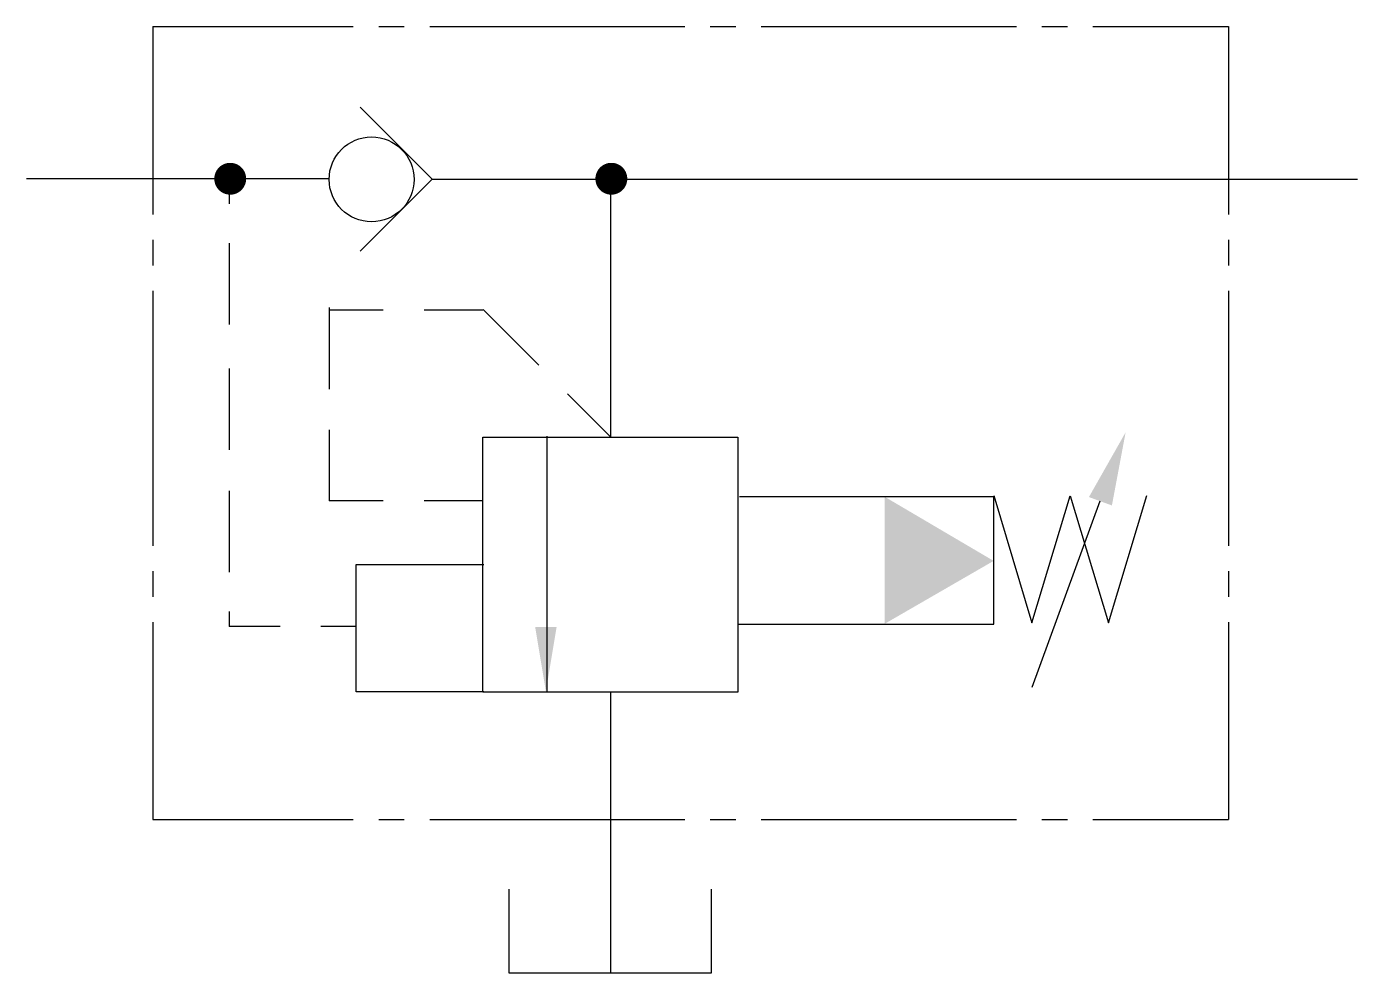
# Model space of a CAD drawing. Extents: x 82.8 to 134.9, y 197.9 to 235.1.
import ezdxf

# ---------------------------------------------------------------- set-up
doc = ezdxf.new("R2010")
doc.units = 0
doc.header["$LTSCALE"] = 5
doc.header["$MEASUREMENT"] = 0
doc.layers.add('11', color=1, linetype='CONTINUOUS')
doc.layers.add('12', color=2, linetype='CONTINUOUS')

# ---------------------------------------------------------------- blocks, each defined once
blk = doc.blocks.new('5171', base_point=(201.305, 88.5))
at = {"layer": '11'}
for p, q in [((201.383, 88.426), (201.383, 93.426)), ((213.383, 93.426), (213.383, 88.426)), ((213.383, 88.426), (201.383, 88.426))]:
    blk.add_line(p, q, dxfattribs=at)

msp = doc.modelspace()

# ---------------------------------------------------------------- linework, layer by layer
at = {"layer": '11'}
for p, q in [((98.67, 229.087), (95.841, 231.915)), ((94.623, 229.099), (82.76, 229.099)), ((95.841, 226.258), (98.67, 229.087)), ((98.667, 229.087), (134.946, 229.087)), ((105.652, 229.087), (105.652, 218.968)), ((100.649, 208.968), (100.649, 218.968)), ((100.649, 218.968), (110.649, 218.968)), ((103.163, 219.01), (103.163, 208.994)), ((110.649, 218.968), (110.649, 208.968)), ((120.692, 216.63), (110.711, 216.63)), ((120.692, 211.63), (120.692, 216.63)), ((120.695, 216.675), (122.177, 211.677)), ((122.177, 211.677), (123.68, 216.659)), ((123.68, 216.659), (125.182, 211.677)), ((125.182, 211.677), (126.684, 216.675)), ((124.85, 216.453), (122.181, 209.147)), ((95.689, 213.973), (100.689, 213.973)), ((95.689, 208.973), (95.689, 213.973)), ((110.692, 211.63), (120.692, 211.63)), ((100.689, 208.973), (95.689, 208.973)), ((110.649, 208.968), (100.649, 208.968)), ((105.652, 208.968), (105.652, 197.929))]:
    msp.add_line(p, q, dxfattribs=at)
at = {"layer": '11', "const_width": 0.625}
for points in [[(90.432, 229.105, 1), (91.057, 229.105, 1)], [(105.378, 229.105, 1), (106.003, 229.105, 1)]]:
    msp.add_lwpolyline(points, format="xyb", close=True, dxfattribs=at)
at = {"layer": '11'}
msp.add_circle((96.288, 229.082), 1.665, dxfattribs=at)
at = {"layer": '12'}
for p, q in [((87.708, 235.075), (87.708, 227.706)), ((87.708, 235.075), (95.572, 235.075)), ((96.572, 235.075), (97.572, 235.075)), ((98.572, 235.075), (108.572, 235.075)), ((109.572, 235.075), (110.572, 235.075)), ((111.572, 235.075), (121.572, 235.075)), ((122.572, 235.075), (123.572, 235.075)), ((124.572, 235.075), (129.895, 235.075)), ((129.895, 235.075), (129.895, 227.706)), ((90.702, 229.099), (90.702, 228.121)), ((87.708, 226.706), (87.708, 225.706)), ((90.702, 226.581), (90.702, 223.381)), ((129.895, 226.706), (129.895, 225.706)), ((87.708, 224.706), (87.708, 214.706)), ((129.895, 224.706), (129.895, 214.706)), ((94.623, 224.05), (94.623, 220.85)), ((96.746, 223.95), (94.623, 223.95)), ((100.649, 223.95), (98.346, 223.95)), ((102.842, 221.794), (100.66, 223.976)), ((90.702, 221.667), (90.702, 218.467)), ((105.668, 218.968), (103.974, 220.663)), ((94.623, 219.25), (94.623, 216.47)), ((90.702, 216.867), (90.702, 213.667)), ((96.746, 216.47), (94.623, 216.47)), ((100.649, 216.47), (98.346, 216.47)), ((87.708, 213.706), (87.708, 212.706)), ((129.895, 213.706), (129.895, 212.706)), ((90.702, 212.126), (90.702, 211.534)), ((87.708, 211.706), (87.708, 203.967)), ((92.697, 211.534), (90.702, 211.534)), ((95.689, 211.534), (94.297, 211.534)), ((129.895, 211.706), (129.895, 203.967)), ((87.708, 203.967), (95.572, 203.967)), ((96.572, 203.967), (97.572, 203.967)), ((98.572, 203.967), (108.572, 203.967)), ((109.572, 203.967), (110.572, 203.967)), ((111.572, 203.967), (121.572, 203.967)), ((122.572, 203.967), (123.572, 203.967)), ((124.572, 203.967), (129.895, 203.967))]:
    msp.add_line(p, q, dxfattribs=at)
for points in [[(124.418, 216.617), (125.32, 216.288), (125.858, 219.158)], [(116.412, 211.646), (120.682, 214.113), (116.412, 216.627)], [(102.703, 211.514), (103.543, 211.514), (103.123, 208.994)]]:
    msp.add_solid(points, dxfattribs=at)

# ---------------------------------------------------------------- block references
at = {"layer": '11', "xscale": 0.66, "yscale": 0.66, "zscale": 0.66}
msp.add_blockref('5171', (101.631, 197.984), dxfattribs=at)

doc.saveas('drawing.dxf')
